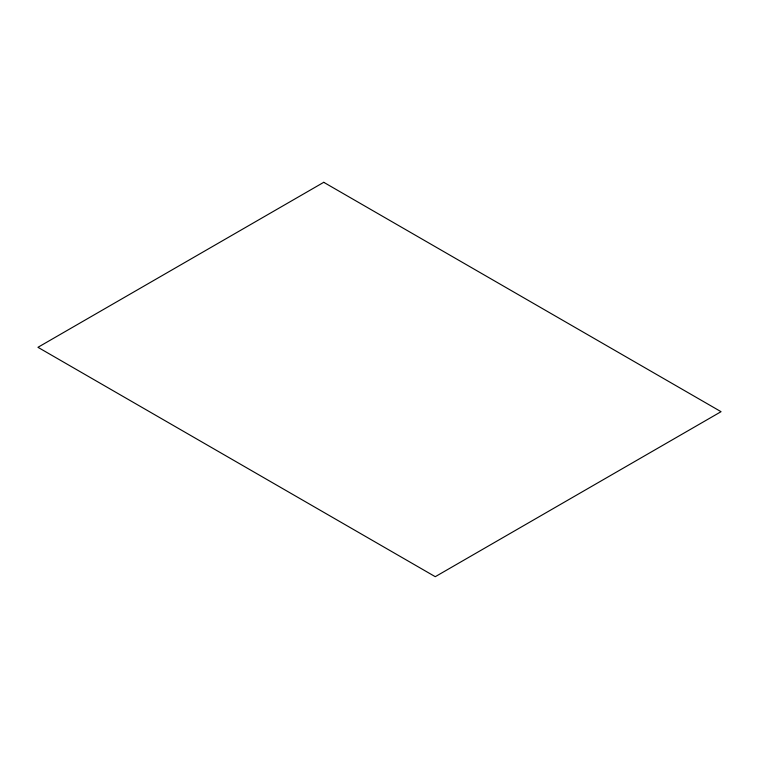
<?xml version="1.0" encoding="UTF-8"?>
<svg xmlns="http://www.w3.org/2000/svg" width="759" height="759" viewBox="0 0 759 759"><rect width="100%" height="100%" fill="white"/><g stroke="black" fill="none" stroke-linecap="round" stroke-linejoin="round"><path stroke-width="1.14" d="M323.742 182.312L37.95 347.309L435.268 576.688L721.05 411.691L323.742 182.312"/></g></svg>
